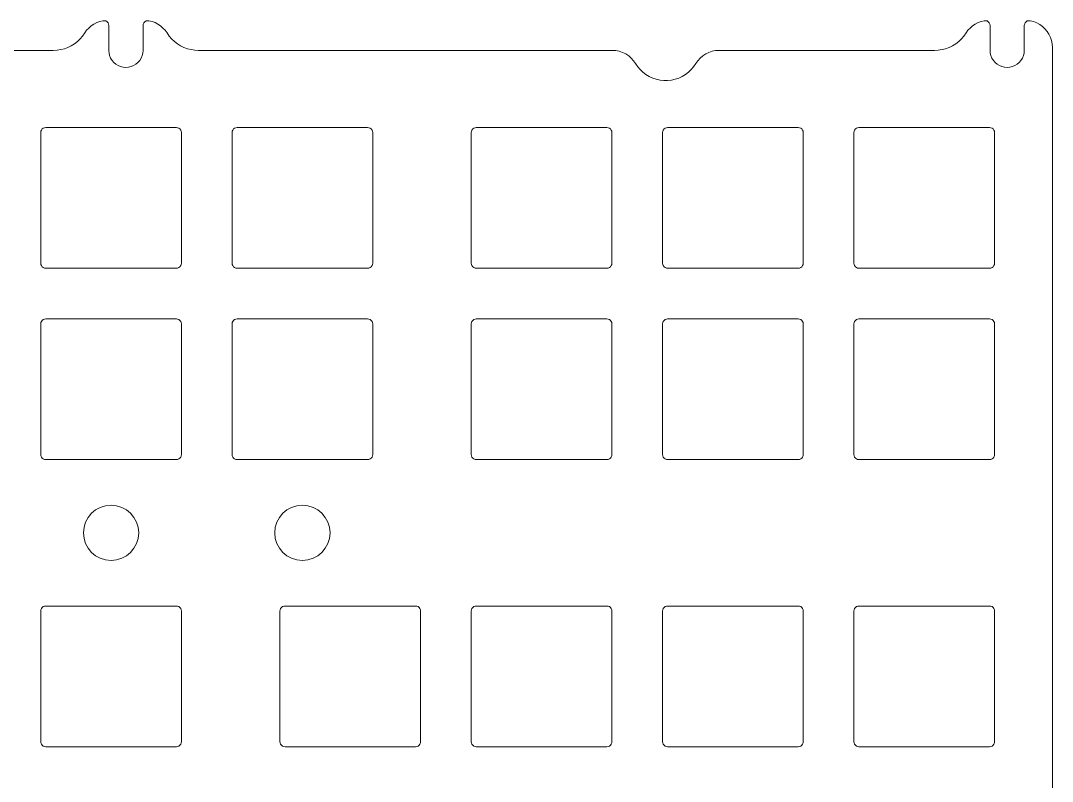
# Model space of a CAD drawing. Header units: millimetres. Extents: x 13 to 410, y 53 to 213.
# Drawn here: x 307.6 to 410.3, y 137.7 to 213.4 of the extents above; entities that cross this region are included whole.
import ezdxf

# ---------------------------------------------------------------- set-up
doc = ezdxf.new("R2010")
doc.units = ezdxf.units.MM
doc.layers.add('VISIBLE', color=7, linetype='Continuous', lineweight=0)

msp = doc.modelspace()

# ---------------------------------------------------------------- linework, layer by layer
at = {"layer": 'VISIBLE'}
for p, q in [((314.14, 212.43), (314.36, 212.66)), ((314.36, 212.66), (314.6, 212.87)), ((314.6, 212.87), (314.86, 213.05)), ((314.86, 213.05), (315.15, 213.2)), ((315.15, 213.2), (315.45, 213.31)), ((315.45, 213.31), (315.76, 213.39)), ((315.76, 213.39), (315.9, 213.39)), ((315.9, 213.39), (316.04, 213.36)), ((316.04, 213.36), (316.17, 213.28)), ((316.17, 213.28), (316.27, 213.17)), ((316.27, 213.17), (316.33, 213.04)), ((316.33, 213.04), (316.35, 212.9)), ((316.35, 212.9), (316.35, 210.43)), ((319.75, 212.9), (319.77, 213.04)), ((319.75, 210.43), (319.75, 212.9)), ((319.77, 213.04), (319.83, 213.17)), ((319.83, 213.17), (319.93, 213.28)), ((319.93, 213.28), (320.05, 213.36)), ((320.05, 213.36), (320.19, 213.39)), ((320.19, 213.39), (320.34, 213.39)), ((320.34, 213.39), (320.65, 213.31)), ((320.65, 213.31), (320.95, 213.2)), ((320.95, 213.2), (321.23, 213.05)), ((321.23, 213.05), (321.5, 212.87)), ((321.5, 212.87), (321.74, 212.66)), ((321.74, 212.66), (321.96, 212.43)), ((401.89, 212.43), (402.11, 212.66)), ((402.11, 212.66), (402.35, 212.87)), ((402.35, 212.87), (402.61, 213.05)), ((402.61, 213.05), (402.9, 213.2)), ((402.9, 213.2), (403.2, 213.31)), ((403.2, 213.31), (403.51, 213.39)), ((403.51, 213.39), (403.65, 213.39)), ((403.65, 213.39), (403.79, 213.36)), ((403.79, 213.36), (403.92, 213.28)), ((403.92, 213.28), (404.02, 213.17)), ((404.02, 213.17), (404.08, 213.04)), ((404.08, 213.04), (404.1, 212.9)), ((404.1, 212.9), (404.1, 210.43)), ((407.5, 212.9), (407.52, 213.04)), ((407.5, 210.43), (407.5, 212.9)), ((407.52, 213.04), (407.58, 213.17)), ((407.58, 213.17), (407.68, 213.28)), ((407.68, 213.28), (407.8, 213.36)), ((407.8, 213.36), (407.94, 213.39)), ((407.94, 213.39), (408.09, 213.39)), ((408.09, 213.39), (408.42, 213.3)), ((408.42, 213.3), (408.74, 213.18)), ((408.74, 213.18), (409.04, 213.02)), ((409.04, 213.02), (409.31, 212.82)), ((409.31, 212.82), (409.56, 212.59)), ((313.5, 211.58), (313.74, 211.86)), ((313.74, 211.86), (313.95, 212.17)), ((313.95, 212.17), (314.14, 212.43)), ((321.96, 212.43), (322.14, 212.17)), ((322.14, 212.17), (322.36, 211.86)), ((322.36, 211.86), (322.6, 211.58)), ((401.25, 211.58), (401.49, 211.86)), ((401.49, 211.86), (401.7, 212.17)), ((401.7, 212.17), (401.89, 212.43)), ((409.56, 212.59), (409.78, 212.33)), ((409.78, 212.33), (409.96, 212.04)), ((409.96, 212.04), (410.11, 211.73)), ((410.11, 211.73), (410.21, 211.41)), ((311.92, 210.6), (312.27, 210.73)), ((312.27, 210.73), (312.61, 210.9)), ((312.61, 210.9), (312.93, 211.09)), ((312.93, 211.09), (313.22, 211.32)), ((313.22, 211.32), (313.5, 211.58)), ((322.6, 211.58), (322.87, 211.32)), ((322.87, 211.32), (323.17, 211.09)), ((323.17, 211.09), (323.49, 210.9)), ((323.49, 210.9), (323.82, 210.73)), ((323.82, 210.73), (324.17, 210.6)), ((399.67, 210.6), (400.02, 210.73)), ((400.02, 210.73), (400.36, 210.9)), ((400.36, 210.9), (400.68, 211.09)), ((400.68, 211.09), (400.97, 211.32)), ((400.97, 211.32), (401.25, 211.58)), ((410.21, 211.41), (410.28, 211.07)), ((410.28, 211.07), (410.3, 210.73)), ((410.3, 210.73), (410.3, 56.13)), ((269.61, 210.43), (310.82, 210.43)), ((310.82, 210.43), (311.19, 210.45)), ((311.19, 210.45), (311.56, 210.51)), ((311.56, 210.51), (311.92, 210.6)), ((316.35, 210.43), (316.37, 210.17)), ((316.37, 210.17), (316.43, 209.91)), ((316.43, 209.91), (316.53, 209.66)), ((316.53, 209.66), (316.67, 209.43)), ((319.42, 209.43), (319.56, 209.66)), ((319.56, 209.66), (319.66, 209.91)), ((319.66, 209.91), (319.73, 210.17)), ((319.73, 210.17), (319.75, 210.43)), ((324.17, 210.6), (324.53, 210.51)), ((324.53, 210.51), (324.9, 210.45)), ((324.9, 210.45), (325.28, 210.43)), ((325.28, 210.43), (366.49, 210.43)), ((366.49, 210.43), (366.83, 210.41)), ((366.83, 210.41), (367.17, 210.34)), ((367.17, 210.34), (367.5, 210.23)), ((367.5, 210.23), (367.82, 210.08)), ((367.82, 210.08), (368.11, 209.89)), ((368.11, 209.89), (368.37, 209.67)), ((368.37, 209.67), (368.6, 209.41)), ((374.99, 209.41), (375.23, 209.67)), ((375.23, 209.67), (375.49, 209.89)), ((375.49, 209.89), (375.78, 210.08)), ((375.78, 210.08), (376.09, 210.23)), ((376.09, 210.23), (376.42, 210.34)), ((376.42, 210.34), (376.76, 210.41)), ((376.76, 210.41), (377.11, 210.43)), ((377.11, 210.43), (398.57, 210.43)), ((398.57, 210.43), (398.94, 210.45)), ((398.94, 210.45), (399.31, 210.51)), ((399.31, 210.51), (399.67, 210.6)), ((404.1, 210.43), (404.12, 210.17)), ((404.12, 210.17), (404.18, 209.91)), ((404.18, 209.91), (404.28, 209.66)), ((404.28, 209.66), (404.42, 209.43)), ((407.17, 209.43), (407.31, 209.66)), ((407.31, 209.66), (407.41, 209.91)), ((407.41, 209.91), (407.48, 210.17)), ((407.48, 210.17), (407.5, 210.43)), ((316.67, 209.43), (316.85, 209.23)), ((316.85, 209.23), (317.05, 209.06)), ((317.05, 209.06), (317.28, 208.92)), ((317.28, 208.92), (317.52, 208.82)), ((317.52, 208.82), (317.78, 208.75)), ((317.78, 208.75), (318.05, 208.73)), ((318.05, 208.73), (318.31, 208.75)), ((318.31, 208.75), (318.57, 208.82)), ((318.57, 208.82), (318.82, 208.92)), ((318.82, 208.92), (319.05, 209.06)), ((319.05, 209.06), (319.25, 209.23)), ((319.25, 209.23), (319.42, 209.43)), ((368.6, 209.41), (368.8, 209.13)), ((368.8, 209.13), (369.01, 208.81)), ((369.01, 208.81), (369.26, 208.52)), ((374.34, 208.52), (374.58, 208.81)), ((374.58, 208.81), (374.8, 209.13)), ((374.8, 209.13), (374.99, 209.41)), ((404.42, 209.43), (404.6, 209.23)), ((404.6, 209.23), (404.8, 209.06)), ((404.8, 209.06), (405.03, 208.92)), ((405.03, 208.92), (405.27, 208.82)), ((405.27, 208.82), (405.53, 208.75)), ((405.53, 208.75), (405.8, 208.73)), ((405.8, 208.73), (406.06, 208.75)), ((406.06, 208.75), (406.32, 208.82)), ((406.32, 208.82), (406.57, 208.92)), ((406.57, 208.92), (406.8, 209.06)), ((406.8, 209.06), (407, 209.23)), ((407, 209.23), (407.17, 209.43)), ((369.26, 208.52), (369.53, 208.26)), ((369.53, 208.26), (369.83, 208.04)), ((369.83, 208.04), (370.16, 207.84)), ((370.16, 207.84), (370.5, 207.68)), ((370.5, 207.68), (370.86, 207.56)), ((370.86, 207.56), (371.23, 207.48)), ((372.36, 207.48), (372.73, 207.56)), ((372.73, 207.56), (373.09, 207.68)), ((373.09, 207.68), (373.44, 207.84)), ((373.44, 207.84), (373.76, 208.04)), ((373.76, 208.04), (374.06, 208.26)), ((374.06, 208.26), (374.34, 208.52)), ((371.23, 207.48), (371.61, 207.44)), ((371.61, 207.44), (371.99, 207.44)), ((371.99, 207.44), (372.36, 207.48)), ((309.59, 202.39), (309.57, 202.26)), ((309.64, 202.51), (309.59, 202.39)), ((309.72, 202.61), (309.64, 202.51)), ((309.82, 202.69), (309.72, 202.61)), ((309.94, 202.74), (309.82, 202.69)), ((310.07, 202.76), (309.94, 202.74)), ((323.07, 202.76), (310.07, 202.76)), ((323.2, 202.74), (323.07, 202.76)), ((323.32, 202.69), (323.2, 202.74)), ((323.43, 202.61), (323.32, 202.69)), ((323.51, 202.51), (323.43, 202.61)), ((323.56, 202.39), (323.51, 202.51)), ((323.57, 202.26), (323.56, 202.39)), ((328.64, 202.39), (328.62, 202.26)), ((328.69, 202.51), (328.64, 202.39)), ((328.77, 202.61), (328.69, 202.51)), ((328.87, 202.69), (328.77, 202.61)), ((328.99, 202.74), (328.87, 202.69)), ((329.12, 202.76), (328.99, 202.74)), ((342.12, 202.76), (329.12, 202.76)), ((342.25, 202.74), (342.12, 202.76)), ((342.37, 202.69), (342.25, 202.74)), ((342.48, 202.61), (342.37, 202.69)), ((342.56, 202.51), (342.48, 202.61)), ((342.61, 202.39), (342.56, 202.51)), ((342.62, 202.26), (342.61, 202.39)), ((352.45, 202.39), (352.44, 202.26)), ((352.5, 202.51), (352.45, 202.39)), ((352.58, 202.61), (352.5, 202.51)), ((352.69, 202.69), (352.58, 202.61)), ((352.81, 202.74), (352.69, 202.69)), ((352.94, 202.76), (352.81, 202.74)), ((365.94, 202.76), (352.94, 202.76)), ((366.06, 202.74), (365.94, 202.76)), ((366.19, 202.69), (366.06, 202.74)), ((366.29, 202.61), (366.19, 202.69)), ((366.37, 202.51), (366.29, 202.61)), ((366.42, 202.39), (366.37, 202.51)), ((366.44, 202.26), (366.42, 202.39)), ((371.5, 202.39), (371.49, 202.26)), ((371.55, 202.51), (371.5, 202.39)), ((371.63, 202.61), (371.55, 202.51)), ((371.74, 202.69), (371.63, 202.61)), ((371.86, 202.74), (371.74, 202.69)), ((371.99, 202.76), (371.86, 202.74)), ((384.99, 202.76), (371.99, 202.76)), ((385.11, 202.74), (384.99, 202.76)), ((385.24, 202.69), (385.11, 202.74)), ((385.34, 202.61), (385.24, 202.69)), ((385.42, 202.51), (385.34, 202.61)), ((385.47, 202.39), (385.42, 202.51)), ((385.49, 202.26), (385.47, 202.39)), ((390.55, 202.39), (390.54, 202.26)), ((390.6, 202.51), (390.55, 202.39)), ((390.68, 202.61), (390.6, 202.51)), ((390.79, 202.69), (390.68, 202.61)), ((390.91, 202.74), (390.79, 202.69)), ((391.04, 202.76), (390.91, 202.74)), ((404.04, 202.76), (391.04, 202.76)), ((404.16, 202.74), (404.04, 202.76)), ((404.29, 202.69), (404.16, 202.74)), ((404.39, 202.61), (404.29, 202.69)), ((404.47, 202.51), (404.39, 202.61)), ((404.52, 202.39), (404.47, 202.51)), ((404.54, 202.26), (404.52, 202.39)), ((309.57, 202.26), (309.57, 189.26)), ((323.57, 189.26), (323.57, 202.26)), ((328.62, 202.26), (328.62, 189.26)), ((342.62, 189.26), (342.62, 202.26)), ((352.44, 202.26), (352.44, 189.26)), ((366.44, 189.26), (366.44, 202.26)), ((371.49, 202.26), (371.49, 189.26)), ((385.49, 189.26), (385.49, 202.26)), ((390.54, 202.26), (390.54, 189.26)), ((404.54, 189.26), (404.54, 202.26)), ((309.57, 189.26), (309.59, 189.13)), ((309.59, 189.13), (309.64, 189.01)), ((323.51, 189.01), (323.56, 189.13)), ((323.56, 189.13), (323.57, 189.26)), ((328.62, 189.26), (328.64, 189.13)), ((328.64, 189.13), (328.69, 189.01)), ((342.56, 189.01), (342.61, 189.13)), ((342.61, 189.13), (342.62, 189.26)), ((352.44, 189.26), (352.45, 189.13)), ((352.45, 189.13), (352.5, 189.01)), ((366.37, 189.01), (366.42, 189.13)), ((366.42, 189.13), (366.44, 189.26)), ((371.49, 189.26), (371.5, 189.13)), ((371.5, 189.13), (371.55, 189.01)), ((385.42, 189.01), (385.47, 189.13)), ((385.47, 189.13), (385.49, 189.26)), ((390.54, 189.26), (390.55, 189.13)), ((390.55, 189.13), (390.6, 189.01)), ((404.47, 189.01), (404.52, 189.13)), ((404.52, 189.13), (404.54, 189.26)), ((309.64, 189.01), (309.72, 188.9)), ((309.72, 188.9), (309.82, 188.82)), ((309.82, 188.82), (309.94, 188.77)), ((309.94, 188.77), (310.07, 188.76)), ((310.07, 188.76), (323.07, 188.76)), ((323.07, 188.76), (323.2, 188.77)), ((323.2, 188.77), (323.32, 188.82)), ((323.32, 188.82), (323.43, 188.9)), ((323.43, 188.9), (323.51, 189.01)), ((328.69, 189.01), (328.77, 188.9)), ((328.77, 188.9), (328.87, 188.82)), ((328.87, 188.82), (328.99, 188.77)), ((328.99, 188.77), (329.12, 188.76)), ((329.12, 188.76), (342.12, 188.76)), ((342.12, 188.76), (342.25, 188.77)), ((342.25, 188.77), (342.37, 188.82)), ((342.37, 188.82), (342.48, 188.9)), ((342.48, 188.9), (342.56, 189.01)), ((352.5, 189.01), (352.58, 188.9)), ((352.58, 188.9), (352.69, 188.82)), ((352.69, 188.82), (352.81, 188.77)), ((352.81, 188.77), (352.94, 188.76)), ((352.94, 188.76), (365.94, 188.76)), ((365.94, 188.76), (366.06, 188.77)), ((366.06, 188.77), (366.19, 188.82)), ((366.19, 188.82), (366.29, 188.9)), ((366.29, 188.9), (366.37, 189.01)), ((371.55, 189.01), (371.63, 188.9)), ((371.63, 188.9), (371.74, 188.82)), ((371.74, 188.82), (371.86, 188.77)), ((371.86, 188.77), (371.99, 188.76)), ((371.99, 188.76), (384.99, 188.76)), ((384.99, 188.76), (385.11, 188.77)), ((385.11, 188.77), (385.24, 188.82)), ((385.24, 188.82), (385.34, 188.9)), ((385.34, 188.9), (385.42, 189.01)), ((390.6, 189.01), (390.68, 188.9)), ((390.68, 188.9), (390.79, 188.82)), ((390.79, 188.82), (390.91, 188.77)), ((390.91, 188.77), (391.04, 188.76)), ((391.04, 188.76), (404.04, 188.76)), ((404.04, 188.76), (404.16, 188.77)), ((404.16, 188.77), (404.29, 188.82)), ((404.29, 188.82), (404.39, 188.9)), ((404.39, 188.9), (404.47, 189.01)), ((309.59, 183.34), (309.57, 183.21)), ((309.57, 183.21), (309.57, 170.21)), ((309.64, 183.46), (309.59, 183.34)), ((309.72, 183.56), (309.64, 183.46)), ((309.82, 183.64), (309.72, 183.56)), ((309.94, 183.69), (309.82, 183.64)), ((310.07, 183.71), (309.94, 183.69)), ((323.07, 183.71), (310.07, 183.71)), ((323.2, 183.69), (323.07, 183.71)), ((323.32, 183.64), (323.2, 183.69)), ((323.43, 183.56), (323.32, 183.64)), ((323.51, 183.46), (323.43, 183.56)), ((323.56, 183.34), (323.51, 183.46)), ((323.57, 183.21), (323.56, 183.34)), ((323.57, 170.21), (323.57, 183.21)), ((328.64, 183.34), (328.62, 183.21)), ((328.62, 183.21), (328.62, 170.21)), ((328.69, 183.46), (328.64, 183.34)), ((328.77, 183.56), (328.69, 183.46)), ((328.87, 183.64), (328.77, 183.56)), ((328.99, 183.69), (328.87, 183.64)), ((329.12, 183.71), (328.99, 183.69)), ((342.12, 183.71), (329.12, 183.71)), ((342.25, 183.69), (342.12, 183.71)), ((342.37, 183.64), (342.25, 183.69)), ((342.48, 183.56), (342.37, 183.64)), ((342.56, 183.46), (342.48, 183.56)), ((342.61, 183.34), (342.56, 183.46)), ((342.62, 183.21), (342.61, 183.34)), ((342.62, 170.21), (342.62, 183.21)), ((352.45, 183.34), (352.44, 183.21)), ((352.44, 183.21), (352.44, 170.21)), ((352.5, 183.46), (352.45, 183.34)), ((352.58, 183.56), (352.5, 183.46)), ((352.69, 183.64), (352.58, 183.56)), ((352.81, 183.69), (352.69, 183.64)), ((352.94, 183.71), (352.81, 183.69)), ((365.94, 183.71), (352.94, 183.71)), ((366.06, 183.69), (365.94, 183.71)), ((366.19, 183.64), (366.06, 183.69)), ((366.29, 183.56), (366.19, 183.64)), ((366.37, 183.46), (366.29, 183.56)), ((366.42, 183.34), (366.37, 183.46)), ((366.44, 183.21), (366.42, 183.34)), ((366.44, 170.21), (366.44, 183.21)), ((371.5, 183.34), (371.49, 183.21)), ((371.49, 183.21), (371.49, 170.21)), ((371.55, 183.46), (371.5, 183.34)), ((371.63, 183.56), (371.55, 183.46)), ((371.74, 183.64), (371.63, 183.56)), ((371.86, 183.69), (371.74, 183.64)), ((371.99, 183.71), (371.86, 183.69)), ((384.99, 183.71), (371.99, 183.71)), ((385.11, 183.69), (384.99, 183.71)), ((385.24, 183.64), (385.11, 183.69)), ((385.34, 183.56), (385.24, 183.64)), ((385.42, 183.46), (385.34, 183.56)), ((385.47, 183.34), (385.42, 183.46)), ((385.49, 183.21), (385.47, 183.34)), ((385.49, 170.21), (385.49, 183.21)), ((390.55, 183.34), (390.54, 183.21)), ((390.54, 183.21), (390.54, 170.21)), ((390.6, 183.46), (390.55, 183.34)), ((390.68, 183.56), (390.6, 183.46)), ((390.79, 183.64), (390.68, 183.56)), ((390.91, 183.69), (390.79, 183.64)), ((391.04, 183.71), (390.91, 183.69)), ((404.04, 183.71), (391.04, 183.71)), ((404.16, 183.69), (404.04, 183.71)), ((404.29, 183.64), (404.16, 183.69)), ((404.39, 183.56), (404.29, 183.64)), ((404.47, 183.46), (404.39, 183.56)), ((404.52, 183.34), (404.47, 183.46)), ((404.54, 183.21), (404.52, 183.34)), ((404.54, 170.21), (404.54, 183.21)), ((309.57, 170.21), (309.59, 170.08)), ((309.59, 170.08), (309.64, 169.96)), ((309.64, 169.96), (309.72, 169.85)), ((309.72, 169.85), (309.82, 169.77)), ((309.82, 169.77), (309.94, 169.72)), ((309.94, 169.72), (310.07, 169.71)), ((310.07, 169.71), (323.07, 169.71)), ((323.07, 169.71), (323.2, 169.72)), ((323.2, 169.72), (323.32, 169.77)), ((323.32, 169.77), (323.43, 169.85)), ((323.43, 169.85), (323.51, 169.96)), ((323.51, 169.96), (323.56, 170.08)), ((323.56, 170.08), (323.57, 170.21)), ((328.62, 170.21), (328.64, 170.08)), ((328.64, 170.08), (328.69, 169.96)), ((328.69, 169.96), (328.77, 169.85)), ((328.77, 169.85), (328.87, 169.77)), ((328.87, 169.77), (328.99, 169.72)), ((328.99, 169.72), (329.12, 169.71)), ((329.12, 169.71), (342.12, 169.71)), ((342.12, 169.71), (342.25, 169.72)), ((342.25, 169.72), (342.37, 169.77)), ((342.37, 169.77), (342.48, 169.85)), ((342.48, 169.85), (342.56, 169.96)), ((342.56, 169.96), (342.61, 170.08)), ((342.61, 170.08), (342.62, 170.21)), ((352.44, 170.21), (352.45, 170.08)), ((352.45, 170.08), (352.5, 169.96)), ((352.5, 169.96), (352.58, 169.85)), ((352.58, 169.85), (352.69, 169.77)), ((352.69, 169.77), (352.81, 169.72)), ((352.81, 169.72), (352.94, 169.71)), ((352.94, 169.71), (365.94, 169.71)), ((365.94, 169.71), (366.06, 169.72)), ((366.06, 169.72), (366.19, 169.77)), ((366.19, 169.77), (366.29, 169.85)), ((366.29, 169.85), (366.37, 169.96)), ((366.37, 169.96), (366.42, 170.08)), ((366.42, 170.08), (366.44, 170.21)), ((371.49, 170.21), (371.5, 170.08)), ((371.5, 170.08), (371.55, 169.96)), ((371.55, 169.96), (371.63, 169.85)), ((371.63, 169.85), (371.74, 169.77)), ((371.74, 169.77), (371.86, 169.72)), ((371.86, 169.72), (371.99, 169.71)), ((371.99, 169.71), (384.99, 169.71)), ((384.99, 169.71), (385.11, 169.72)), ((385.11, 169.72), (385.24, 169.77)), ((385.24, 169.77), (385.34, 169.85)), ((385.34, 169.85), (385.42, 169.96)), ((385.42, 169.96), (385.47, 170.08)), ((385.47, 170.08), (385.49, 170.21)), ((390.54, 170.21), (390.55, 170.08)), ((390.55, 170.08), (390.6, 169.96)), ((390.6, 169.96), (390.68, 169.85)), ((390.68, 169.85), (390.79, 169.77)), ((390.79, 169.77), (390.91, 169.72)), ((390.91, 169.72), (391.04, 169.71)), ((391.04, 169.71), (404.04, 169.71)), ((404.04, 169.71), (404.16, 169.72)), ((404.16, 169.72), (404.29, 169.77)), ((404.29, 169.77), (404.39, 169.85)), ((404.39, 169.85), (404.47, 169.96)), ((404.47, 169.96), (404.52, 170.08)), ((404.52, 170.08), (404.54, 170.21)), ((310.07, 155.13), (309.94, 155.12)), ((323.07, 155.13), (310.07, 155.13)), ((323.2, 155.12), (323.07, 155.13)), ((333.89, 155.13), (333.76, 155.12)), ((346.89, 155.13), (333.89, 155.13)), ((347.01, 155.12), (346.89, 155.13)), ((352.94, 155.13), (352.81, 155.12)), ((365.94, 155.13), (352.94, 155.13)), ((366.06, 155.12), (365.94, 155.13)), ((371.99, 155.13), (371.86, 155.12)), ((384.99, 155.13), (371.99, 155.13)), ((385.11, 155.12), (384.99, 155.13)), ((391.04, 155.13), (390.91, 155.12)), ((404.04, 155.13), (391.04, 155.13)), ((404.16, 155.12), (404.04, 155.13)), ((309.59, 154.76), (309.57, 154.63)), ((309.57, 154.63), (309.57, 141.63)), ((309.64, 154.88), (309.59, 154.76)), ((309.72, 154.99), (309.64, 154.88)), ((309.82, 155.07), (309.72, 154.99)), ((309.94, 155.12), (309.82, 155.07)), ((323.32, 155.07), (323.2, 155.12)), ((323.43, 154.99), (323.32, 155.07)), ((323.51, 154.88), (323.43, 154.99)), ((323.56, 154.76), (323.51, 154.88)), ((323.57, 154.63), (323.56, 154.76)), ((323.57, 141.63), (323.57, 154.63)), ((333.4, 154.76), (333.39, 154.63)), ((333.39, 154.63), (333.39, 141.63)), ((333.45, 154.88), (333.4, 154.76)), ((333.53, 154.99), (333.45, 154.88)), ((333.64, 155.07), (333.53, 154.99)), ((333.76, 155.12), (333.64, 155.07)), ((347.14, 155.07), (347.01, 155.12)), ((347.24, 154.99), (347.14, 155.07)), ((347.32, 154.88), (347.24, 154.99)), ((347.37, 154.76), (347.32, 154.88)), ((347.39, 154.63), (347.37, 154.76)), ((347.39, 141.63), (347.39, 154.63)), ((352.45, 154.76), (352.44, 154.63)), ((352.44, 154.63), (352.44, 141.63)), ((352.5, 154.88), (352.45, 154.76)), ((352.58, 154.99), (352.5, 154.88)), ((352.69, 155.07), (352.58, 154.99)), ((352.81, 155.12), (352.69, 155.07)), ((366.19, 155.07), (366.06, 155.12)), ((366.29, 154.99), (366.19, 155.07)), ((366.37, 154.88), (366.29, 154.99)), ((366.42, 154.76), (366.37, 154.88)), ((366.44, 154.63), (366.42, 154.76)), ((366.44, 141.63), (366.44, 154.63)), ((371.5, 154.76), (371.49, 154.63)), ((371.49, 154.63), (371.49, 141.63)), ((371.55, 154.88), (371.5, 154.76)), ((371.63, 154.99), (371.55, 154.88)), ((371.74, 155.07), (371.63, 154.99)), ((371.86, 155.12), (371.74, 155.07)), ((385.24, 155.07), (385.11, 155.12)), ((385.34, 154.99), (385.24, 155.07)), ((385.42, 154.88), (385.34, 154.99)), ((385.47, 154.76), (385.42, 154.88)), ((385.49, 154.63), (385.47, 154.76)), ((385.49, 141.63), (385.49, 154.63)), ((390.55, 154.76), (390.54, 154.63)), ((390.54, 154.63), (390.54, 141.63)), ((390.6, 154.88), (390.55, 154.76)), ((390.68, 154.99), (390.6, 154.88)), ((390.79, 155.07), (390.68, 154.99)), ((390.91, 155.12), (390.79, 155.07)), ((404.29, 155.07), (404.16, 155.12)), ((404.39, 154.99), (404.29, 155.07)), ((404.47, 154.88), (404.39, 154.99)), ((404.52, 154.76), (404.47, 154.88)), ((404.54, 154.63), (404.52, 154.76)), ((404.54, 141.63), (404.54, 154.63)), ((309.57, 141.63), (309.59, 141.5)), ((309.59, 141.5), (309.64, 141.38)), ((309.64, 141.38), (309.72, 141.28)), ((309.72, 141.28), (309.82, 141.2)), ((309.82, 141.2), (309.94, 141.15)), ((309.94, 141.15), (310.07, 141.13)), ((310.07, 141.13), (323.07, 141.13)), ((323.07, 141.13), (323.2, 141.15)), ((323.2, 141.15), (323.32, 141.2)), ((323.32, 141.2), (323.43, 141.28)), ((323.43, 141.28), (323.51, 141.38)), ((323.51, 141.38), (323.56, 141.5)), ((323.56, 141.5), (323.57, 141.63)), ((333.39, 141.63), (333.4, 141.5)), ((333.4, 141.5), (333.45, 141.38)), ((333.45, 141.38), (333.53, 141.28)), ((333.53, 141.28), (333.64, 141.2)), ((333.64, 141.2), (333.76, 141.15)), ((333.76, 141.15), (333.89, 141.13)), ((333.89, 141.13), (346.89, 141.13)), ((346.89, 141.13), (347.01, 141.15)), ((347.01, 141.15), (347.14, 141.2)), ((347.14, 141.2), (347.24, 141.28)), ((347.24, 141.28), (347.32, 141.38)), ((347.32, 141.38), (347.37, 141.5)), ((347.37, 141.5), (347.39, 141.63)), ((352.44, 141.63), (352.45, 141.5)), ((352.45, 141.5), (352.5, 141.38)), ((352.5, 141.38), (352.58, 141.28)), ((352.58, 141.28), (352.69, 141.2)), ((352.69, 141.2), (352.81, 141.15)), ((352.81, 141.15), (352.94, 141.13)), ((352.94, 141.13), (365.94, 141.13)), ((365.94, 141.13), (366.06, 141.15)), ((366.06, 141.15), (366.19, 141.2)), ((366.19, 141.2), (366.29, 141.28)), ((366.29, 141.28), (366.37, 141.38)), ((366.37, 141.38), (366.42, 141.5)), ((366.42, 141.5), (366.44, 141.63)), ((371.49, 141.63), (371.5, 141.5)), ((371.5, 141.5), (371.55, 141.38)), ((371.55, 141.38), (371.63, 141.28)), ((371.63, 141.28), (371.74, 141.2)), ((371.74, 141.2), (371.86, 141.15)), ((371.86, 141.15), (371.99, 141.13)), ((371.99, 141.13), (384.99, 141.13)), ((384.99, 141.13), (385.11, 141.15)), ((385.11, 141.15), (385.24, 141.2)), ((385.24, 141.2), (385.34, 141.28)), ((385.34, 141.28), (385.42, 141.38)), ((385.42, 141.38), (385.47, 141.5)), ((385.47, 141.5), (385.49, 141.63)), ((390.54, 141.63), (390.55, 141.5)), ((390.55, 141.5), (390.6, 141.38)), ((390.6, 141.38), (390.68, 141.28)), ((390.68, 141.28), (390.79, 141.2)), ((390.79, 141.2), (390.91, 141.15)), ((390.91, 141.15), (391.04, 141.13)), ((391.04, 141.13), (404.04, 141.13)), ((404.04, 141.13), (404.16, 141.15)), ((404.16, 141.15), (404.29, 141.2)), ((404.29, 141.2), (404.39, 141.28)), ((404.39, 141.28), (404.47, 141.38)), ((404.47, 141.38), (404.52, 141.5)), ((404.52, 141.5), (404.54, 141.63))]:
    msp.add_line(p, q, dxfattribs=at)
for centre in [(316.57, 162.42), (335.62, 162.42)]:
    msp.add_circle(centre, 2.75, dxfattribs=at)

doc.saveas('drawing.dxf')
